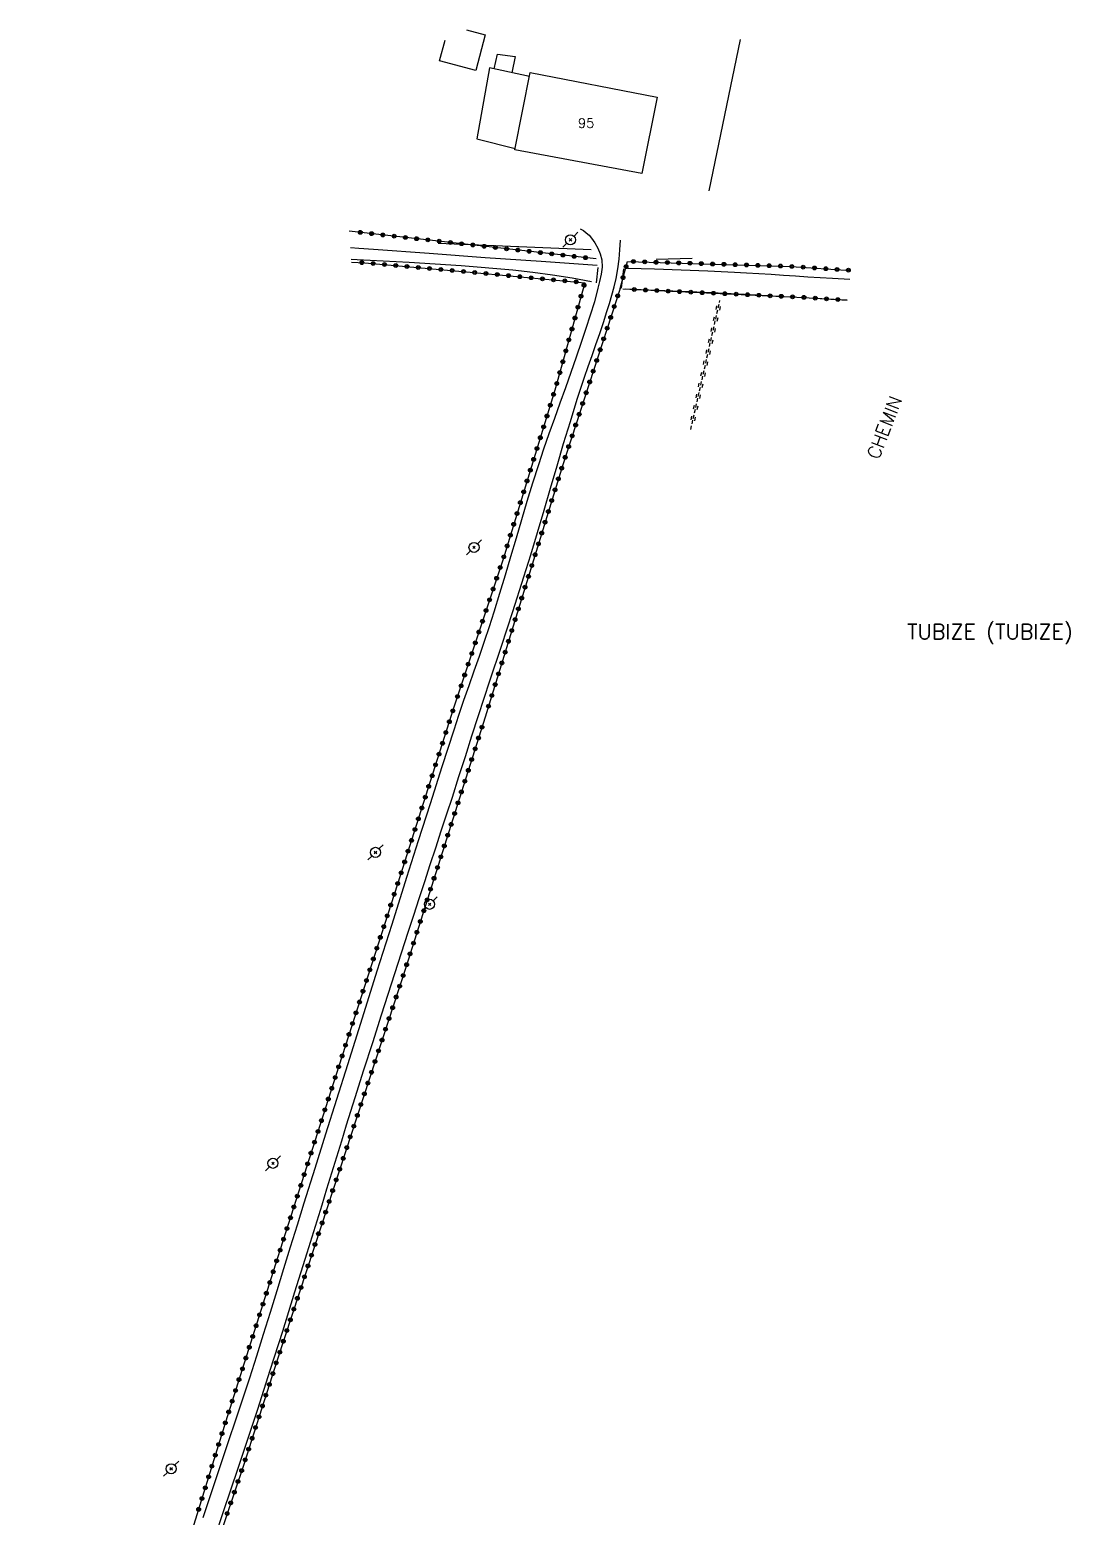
# Model space of a CAD drawing. Header units: millimetres. Extents: x 137000 to 138002, y 152999 to 154002.
# Drawn here: x 137829.2 to 137967, y 153369.9 to 153566.8 of the extents above; entities that cross this region are included whole.
import ezdxf
from ezdxf.enums import TextEntityAlignment as Align

# ---------------------------------------------------------------- set-up
doc = ezdxf.new("R2010")
doc.units = ezdxf.units.MM
doc.linetypes.add('DASHED', pattern=[0.75, 0.5, -0.25])
doc.layers.get('0').update_dxf_attribs({"linetype": 'CONTINUOUS'})
for name, color, linetype in [('W0071', 7, 'CONTINUOUS'), ('W0101', 7, 'CONTINUOUS'), ('W0104', 1, 'CONTINUOUS'), ('W0120', 7, 'CONTINUOUS'), ('W0220', 5, 'DASHED'), ('W0300', 7, 'CONTINUOUS'), ('W0323', 7, 'CONTINUOUS'), ('W0473', 7, 'CONTINUOUS'), ('W0510', 5, 'CONTINUOUS'), ('W0980', 7, 'CONTINUOUS'), ('W0989', 7, 'CONTINUOUS'), ('W0991', 7, 'CONTINUOUS')]:
    doc.layers.add(name, color=color, linetype=linetype)
doc.styles.get("Standard").update_dxf_attribs({"font": 'romans.shx', "width": 0.85})

# ---------------------------------------------------------------- blocks, each defined once
blk = doc.blocks.new('T473')
for p, q in [((-0.166667, 0.166667), (0.166667, -0.166667)), ((-0.166667, -0.166667), (0.166667, 0.166667)), ((0.500001, 0.500001), (1.000002, 1.000002)), ((-1.000002, -1.000002), (-0.500001, -0.500001))]:
    blk.add_line(p, q)
blk.add_ellipse((0, 0), major_axis=(0.471405, 0.471405), ratio=1, start_param=5.4977871438, end_param=11.780972451)
blk = doc.blocks.new('t323o')
at = {"color": 0, "linetype": 'Continuous'}
for radius in [0.25, 0.15]:
    blk.add_circle((0, 0), radius, dxfattribs=at)
blk = doc.blocks.new('t220o')
at = {"color": 0, "linetype": 'Continuous'}
for p, q in [((-0.25, 0.25), (0.25, 0.25)), ((-0.25, -0.25), (0.25, -0.25))]:
    blk.add_line(p, q, dxfattribs=at)

msp = doc.modelspace()

# ---------------------------------------------------------------- linework, layer by layer
at = {"layer": 'W0071'}
for points in [[(137902.12, 153540.42), (137902.55, 153540.17), (137902.94, 153539.88), (137903.3, 153539.55), (137903.62, 153539.18), (137904.08, 153538.53), (137904.48, 153537.84), (137904.79, 153537.1), (137904.99, 153536.31), (137905.03, 153535.34), (137904.91, 153534.38), (137904.69, 153533.44), (137904.48, 153532.52), (137904.02, 153530.73), (137903.47, 153528.96), (137902.88, 153527.21), (137902.29, 153525.46), (137901.6, 153523.42), (137900.89, 153521.38), (137900.17, 153519.34), (137899.44, 153517.31), (137898.71, 153515.28), (137897.99, 153513.24), (137897.28, 153511.2), (137896.6, 153509.15), (137895.83, 153506.72), (137895.08, 153504.29), (137894.35, 153501.85), (137893.64, 153499.4), (137892.92, 153496.96), (137892.2, 153494.51), (137891.46, 153492.08), (137890.7, 153489.64), (137890.07, 153487.68), (137889.41, 153485.72), (137888.74, 153483.76), (137888.06, 153481.81), (137887.38, 153479.86), (137886.7, 153477.91), (137886.03, 153475.95), (137885.38, 153473.99)], [(137888.65, 153475.92), (137890.18, 153480.51), (137891.7, 153485.1), (137893.21, 153489.69), (137894.68, 153494.3), (137895.59, 153497.23), (137896.48, 153500.17), (137897.35, 153503.11), (137898.21, 153506.06), (137899.07, 153509.01), (137899.94, 153511.95), (137900.83, 153514.89), (137901.75, 153517.82), (137902.22, 153519.28), (137902.71, 153520.73), (137903.21, 153522.18), (137903.72, 153523.63), (137904.22, 153525.07), (137904.72, 153526.52), (137905.2, 153527.98), (137905.66, 153529.44), (137906, 153530.53), (137906.33, 153531.62), (137906.64, 153532.73), (137906.89, 153533.84), (137907.11, 153535.09), (137907.28, 153536.36), (137907.4, 153537.62), (137907.48, 153538.89)], [(137853.84, 153367.24), (137854.87, 153370.36), (137855.91, 153373.47), (137856.8, 153376.11), (137857.68, 153378.75), (137858.56, 153381.4), (137859.43, 153384.04), (137861.09, 153389.21), (137862.73, 153394.39), (137864.36, 153399.57), (137865.98, 153404.76), (137866.64, 153406.87), (137867.29, 153408.99), (137867.94, 153411.1), (137868.59, 153413.22), (137869.24, 153415.34), (137869.89, 153417.46), (137870.55, 153419.57), (137871.2, 153421.69), (137872.35, 153425.34), (137873.5, 153428.98), (137874.66, 153432.63), (137875.82, 153436.27), (137876.7, 153439.01), (137877.58, 153441.76), (137878.47, 153444.5), (137879.35, 153447.24), (137880.08, 153449.48), (137880.81, 153451.71), (137881.54, 153453.95), (137882.28, 153456.19), (137883.01, 153458.42), (137883.74, 153460.66), (137884.47, 153462.89), (137885.2, 153465.13), (137886.07, 153467.83), (137886.93, 153470.52), (137887.79, 153473.22), (137888.65, 153475.92)], [(137885.38, 153473.99), (137883.81, 153469.11), (137882.25, 153464.23), (137880.69, 153459.34), (137879.14, 153454.46), (137877.17, 153448.26), (137875.21, 153442.06), (137873.25, 153435.85), (137871.3, 153429.65), (137869.85, 153425.06), (137868.41, 153420.48), (137866.97, 153415.9), (137865.53, 153411.31), (137864.63, 153408.42), (137863.74, 153405.52), (137862.85, 153402.62), (137861.96, 153399.72), (137861.06, 153396.83), (137860.16, 153393.93), (137859.25, 153391.04), (137858.33, 153388.16), (137856.81, 153383.52), (137855.26, 153378.9), (137853.7, 153374.28), (137852.14, 153369.66)]]:
    msp.add_lwpolyline(points, dxfattribs=at)
at = {"layer": 'W0101'}
msp.add_lwpolyline([(137910.29, 153547.71), (137893.48, 153550.85), (137895.51, 153561.11), (137912.34, 153557.84)], close=True, dxfattribs=at)
at = {"layer": 'W0104'}
for points in [[(137887.09, 153566.77), (137889.56, 153566.11), (137888.3, 153561.38), (137883.52, 153562.66), (137884.24, 153565.39)], [(137890.74, 153561.59), (137891.2, 153563.53), (137893.51, 153563.22), (137893.09, 153561.08)], [(137895.4, 153560.58), (137890.11, 153561.72), (137888.45, 153552.3), (137893.52, 153551.06)]]:
    msp.add_lwpolyline(points, dxfattribs=at)
at = {"layer": 'W0120'}
for points in [[(137904.47, 153535.28), (137904.26, 153533.24)], [(137907.6, 153532.55), (137907.93, 153535.12)]]:
    msp.add_lwpolyline(points, dxfattribs=at)
at = {"layer": 'W0220'}
msp.add_lwpolyline([(137916.78, 153513.82), (137920.64, 153530.92)], dxfattribs=at)
at = {"layer": 'W0300'}
for points in [[(137919.2, 153545.44), (137923.35, 153565.46)], [(137883.32, 153538.5), (137903.59, 153537.64)], [(137912.18, 153536.38), (137916.97, 153536.51)]]:
    msp.add_lwpolyline(points, dxfattribs=at)
at = {"layer": 'W0323'}
for points in [[(137904.23, 153536.42), (137871.52, 153540.1)], [(137871.85, 153535.99), (137873.61, 153535.9), (137887.58, 153534.68), (137902.74, 153533.26), (137898.78, 153519.01), (137891.91, 153496.64), (137885.42, 153477.02)], [(137907.42, 153532.49), (137908.4, 153536.09), (137930.06, 153535.43), (137937.99, 153534.9)], [(137907.42, 153532.49), (137899.82, 153509.13), (137889.55, 153475.72)], [(137907.8, 153532.43), (137931.75, 153531.32), (137937.5, 153530.95)], [(137885.42, 153477.02), (137877.93, 153453.57), (137870.16, 153429.46), (137862.06, 153404.07), (137855.15, 153382.31), (137849.65, 153364.47), (137845.98, 153354.95), (137843.14, 153348.79), (137837.26, 153337.37), (137831.91, 153327.31), (137829.23, 153320.11)], [(137889.55, 153475.72), (137879.03, 153442.55), (137867.81, 153408.27), (137862, 153390.55), (137857.58, 153376.73), (137853.86, 153365.73), (137850.06, 153355.28), (137845.89, 153346.33), (137836.87, 153328.51), (137833.25, 153319.4)]]:
    msp.add_lwpolyline(points, dxfattribs=at)
at = {"layer": 'W0510'}
for points in [[(137904.37, 153535.56), (137896.96, 153536.06), (137889.55, 153536.57), (137882.14, 153537.11), (137874.74, 153537.66), (137872.8, 153537.81), (137871.7, 153537.89)], [(137871.82, 153536.36), (137872.59, 153536.32), (137879.47, 153535.98), (137886.35, 153535.56), (137893.22, 153534.95), (137895.84, 153534.66), (137898.45, 153534.3), (137901.05, 153533.9), (137903.65, 153533.44)], [(137937.84, 153533.68), (137935.55, 153533.8), (137933.92, 153533.89), (137932.3, 153534), (137930.67, 153534.11), (137929.05, 153534.22), (137927.43, 153534.33), (137925.8, 153534.43), (137924.18, 153534.53), (137922.55, 153534.61), (137919.03, 153534.78), (137915.5, 153534.92), (137911.97, 153535.04), (137908.43, 153535.13)], [(137908.1, 153532.46), (137913.36, 153532.24), (137918.62, 153532), (137923.89, 153531.74), (137929.15, 153531.45), (137937.45, 153530.98), (137937.5, 153530.98)]]:
    msp.add_lwpolyline(points, dxfattribs=at)

# ---------------------------------------------------------------- block references
at = {"layer": 'W0220', "rotation": 77.27944860355963}
for p in [(137920.09, 153528.45), (137920.42, 153529.91), (137919.76, 153526.99), (137919.43, 153525.52), (137918.76, 153522.6), (137919.1, 153524.06), (137918.43, 153521.13), (137918.1, 153519.67), (137917.44, 153516.75), (137917.77, 153518.21), (137917.11, 153515.28)]:
    msp.add_blockref('t220o', p, dxfattribs=at)
at = {"layer": 'W0323'}
for p, rotation in [((137873.01, 153539.93), 173.5948621376911), ((137874.51, 153539.76), 173.5948621376911), ((137876, 153539.59), 173.5948621376911), ((137877.49, 153539.43), 173.5948621376911), ((137878.98, 153539.26), 173.5948621376911), ((137880.47, 153539.09), 173.5948621376911), ((137881.96, 153538.93), 173.5948621376911), ((137883.45, 153538.76), 173.5948621376911), ((137884.94, 153538.59), 173.5948621376911), ((137886.43, 153538.42), 173.5948621376911), ((137887.92, 153538.26), 173.5948621376911), ((137889.41, 153538.09), 173.5948621376911), ((137890.9, 153537.92), 173.5948621376911), ((137892.39, 153537.75), 173.5948621376911), ((137893.88, 153537.59), 173.5948621376911), ((137895.37, 153537.42), 173.5948621376911), ((137896.86, 153537.25), 173.5948621376911), ((137898.36, 153537.08), 173.5948621376911), ((137899.85, 153536.92), 173.5948621376911), ((137901.34, 153536.75), 173.5948621376911), ((137902.83, 153536.58), 173.5948621376911), ((137873.22, 153535.92), 357.061540877767), ((137874.71, 153535.8), 355.0127373566554), ((137876.21, 153535.67), 355.0127373566554), ((137877.7, 153535.54), 355.0127373566554), ((137879.19, 153535.41), 355.0127373566554), ((137880.69, 153535.28), 355.0127373566554), ((137882.18, 153535.15), 355.0127373566554), ((137883.68, 153535.02), 355.0127373566554), ((137885.17, 153534.89), 355.0127373566554), ((137886.67, 153534.76), 355.0127373566554), ((137888.16, 153534.62), 354.6577526550663), ((137889.65, 153534.48), 354.6577526550663), ((137891.15, 153534.34), 354.6577526550663), ((137908.21, 153535.39), 74.61003621869415), ((137909.18, 153536.06), 358.2569259111904), ((137910.68, 153536.02), 358.2569259111904), ((137912.18, 153535.97), 358.2569259111904), ((137913.68, 153535.93), 358.2569259111904), ((137915.18, 153535.88), 358.2569259111904), ((137916.67, 153535.84), 358.2569259111904), ((137918.17, 153535.79), 358.2569259111904), ((137919.67, 153535.74), 358.2569259111904), ((137921.17, 153535.7), 358.2569259111904), ((137922.67, 153535.65), 358.2569259111904), ((137924.17, 153535.61), 358.2569259111904), ((137925.67, 153535.56), 358.2569259111904), ((137927.17, 153535.52), 358.2569259111904), ((137928.67, 153535.47), 358.2569259111904), ((137930.17, 153535.42), 356.1779396394709), ((137931.66, 153535.32), 356.1779396394709), ((137933.16, 153535.22), 356.1779396394709), ((137934.66, 153535.12), 356.1779396394709), ((137936.15, 153535.02), 356.1779396394709), ((137937.65, 153534.92), 356.1779396394709), ((137892.64, 153534.2), 354.6577526550663), ((137894.13, 153534.06), 354.6577526550663), ((137895.63, 153533.92), 354.6577526550663), ((137897.12, 153533.78), 354.6577526550663), ((137898.61, 153533.64), 354.6577526550663), ((137900.11, 153533.51), 354.6577526550663), ((137901.6, 153533.37), 354.6577526550663), ((137902.64, 153532.92), 254.4578528181079), ((137907.81, 153533.94), 74.61003621869415), ((137902.24, 153531.47), 254.4578528181079), ((137907.1, 153531.52), 251.9758749598601), ((137909.3, 153532.36), 357.3299494611675), ((137910.79, 153532.29), 357.3299494611675), ((137912.29, 153532.22), 357.3299494611675), ((137913.79, 153532.15), 357.3299494611675), ((137915.29, 153532.08), 357.3299494611675), ((137916.79, 153532.01), 357.3299494611675), ((137918.29, 153531.94), 357.3299494611675), ((137919.78, 153531.87), 357.3299494611675), ((137921.28, 153531.81), 357.3299494611675), ((137922.78, 153531.74), 357.3299494611675), ((137924.28, 153531.67), 357.3299494611675), ((137925.78, 153531.6), 357.3299494611675), ((137927.28, 153531.53), 357.3299494611675), ((137928.77, 153531.46), 357.3299494611675), ((137930.27, 153531.39), 357.3299494611675), ((137931.77, 153531.32), 356.3317284316854), ((137933.27, 153531.22), 356.3317284316854), ((137934.76, 153531.12), 356.3317284316854), ((137936.26, 153531.03), 356.3317284316854), ((137901.44, 153528.58), 254.4578528181079), ((137901.84, 153530.02), 254.4578528181079), ((137906.17, 153528.67), 251.9758749598601), ((137906.64, 153530.1), 251.9758749598601), ((137901.04, 153527.13), 254.4578528181079), ((137905.71, 153527.25), 251.9758749598601), ((137900.63, 153525.69), 254.4578528181079), ((137905.24, 153525.82), 251.9758749598601), ((137899.83, 153522.8), 254.4578528181079), ((137900.23, 153524.24), 254.4578528181079), ((137904.32, 153522.97), 251.9758749598601), ((137904.78, 153524.39), 251.9758749598601), ((137899.43, 153521.35), 254.4578528181079), ((137903.85, 153521.54), 251.9758749598601), ((137899.03, 153519.91), 254.4578528181079), ((137902.92, 153518.69), 251.9758749598601), ((137903.39, 153520.11), 251.9758749598601), ((137898.17, 153517.03), 252.927522326702), ((137898.61, 153518.47), 252.927522326702), ((137902.46, 153517.26), 251.9758749598601), ((137897.73, 153515.6), 252.927522326702), ((137902, 153515.83), 251.9758749598601), ((137896.85, 153512.73), 252.927522326702), ((137897.29, 153514.17), 252.927522326702), ((137901.07, 153512.98), 251.9758749598601), ((137901.53, 153514.41), 251.9758749598601), ((137896.41, 153511.3), 252.927522326702), ((137900.6, 153511.55), 251.9758749598601), ((137895.97, 153509.86), 252.927522326702), ((137899.68, 153508.7), 252.9170353432203), ((137900.14, 153510.13), 251.9758749598601), ((137895.09, 153507), 252.927522326702), ((137895.53, 153508.43), 252.927522326702), ((137899.24, 153507.27), 252.9170353432203), ((137894.65, 153505.56), 252.927522326702), ((137898.8, 153505.83), 252.9170353432203), ((137894.21, 153504.13), 252.927522326702), ((137897.92, 153502.96), 252.9170353432203), ((137898.36, 153504.4), 252.9170353432203), ((137893.33, 153501.26), 252.927522326702), ((137893.77, 153502.69), 252.927522326702), ((137897.48, 153501.53), 252.9170353432203), ((137892.89, 153499.83), 252.927522326702), ((137897.04, 153500.1), 252.9170353432203), ((137892.01, 153496.96), 252.927522326702), ((137892.45, 153498.39), 252.927522326702), ((137896.16, 153497.23), 252.9170353432203), ((137896.6, 153498.66), 252.9170353432203), ((137891.54, 153495.53), 251.7026778976501), ((137895.72, 153495.8), 252.9170353432203), ((137891.07, 153494.11), 251.7026778976501), ((137895.28, 153494.36), 252.9170353432203), ((137890.13, 153491.26), 251.7026778976501), ((137890.6, 153492.68), 251.7026778976501), ((137894.39, 153491.49), 252.9170353432203), ((137894.83, 153492.93), 252.9170353432203), ((137889.66, 153489.84), 251.7026778976501), ((137893.95, 153490.06), 252.9170353432203), ((137889.19, 153488.41), 251.7026778976501), ((137893.07, 153487.19), 252.9170353432203), ((137893.51, 153488.63), 252.9170353432203), ((137888.24, 153485.56), 251.7026778976501), ((137888.72, 153486.99), 251.7026778976501), ((137892.63, 153485.76), 252.9170353432203), ((137887.77, 153484.14), 251.7026778976501), ((137892.19, 153484.32), 252.9170353432203), ((137886.83, 153481.29), 251.7026778976501), ((137887.3, 153482.72), 251.7026778976501), ((137891.31, 153481.46), 252.9170353432203), ((137891.75, 153482.89), 252.9170353432203), ((137886.36, 153479.87), 251.7026778976501), ((137890.87, 153480.02), 252.9170353432203), ((137885.89, 153478.44), 251.7026778976501), ((137890.43, 153478.59), 252.9170353432203), ((137885.27, 153476.54), 252.2907971779023), ((137889.99, 153477.16), 252.9170353432203), ((137884.35, 153473.68), 252.2907971779023), ((137884.81, 153475.11), 252.2907971779023), ((137889.12, 153474.38), 252.4148490020433), ((137883.9, 153472.25), 252.2907971779023), ((137888.22, 153471.52), 252.4148490020433), ((137888.67, 153472.95), 252.4148490020433), ((137882.98, 153469.39), 252.2907971779023), ((137883.44, 153470.82), 252.2907971779023), ((137887.76, 153470.09), 252.4148490020433), ((137882.53, 153467.96), 252.2907971779023), ((137887.31, 153468.66), 252.4148490020433), ((137882.07, 153466.54), 252.2907971779023), ((137886.4, 153465.8), 252.4148490020433), ((137886.86, 153467.23), 252.4148490020433), ((137881.16, 153463.68), 252.2907971779023), ((137881.62, 153465.11), 252.2907971779023), ((137885.95, 153464.37), 252.4148490020433), ((137880.7, 153462.25), 252.2907971779023), ((137885.04, 153461.51), 252.4148490020433), ((137885.5, 153462.94), 252.4148490020433), ((137880.25, 153460.82), 252.2907971779023), ((137884.59, 153460.08), 252.4148490020433), ((137879.33, 153457.96), 252.2907971779023), ((137879.79, 153459.39), 252.2907971779023), ((137884.14, 153458.65), 252.4148490020433), ((137878.88, 153456.53), 252.2907971779023), ((137883.23, 153455.79), 252.4148490020433), ((137883.68, 153457.22), 252.4148490020433), ((137877.96, 153453.67), 252.2907971779023), ((137878.42, 153455.1), 252.2907971779023), ((137882.78, 153454.36), 252.4148490020433), ((137877.5, 153452.25), 252.1322042953874), ((137882.32, 153452.93), 252.4148490020433), ((137877.04, 153450.82), 252.1322042953874), ((137881.42, 153450.07), 252.4148490020433), ((137881.87, 153451.5), 252.4148490020433), ((137876.12, 153447.96), 252.1322042953874), ((137876.58, 153449.39), 252.1322042953874), ((137880.96, 153448.64), 252.4148490020433), ((137875.66, 153446.54), 252.1322042953874), ((137880.06, 153445.78), 252.4148490020433), ((137880.51, 153447.21), 252.4148490020433), ((137875.2, 153445.11), 252.1322042953874), ((137879.6, 153444.35), 252.4148490020433), ((137874.28, 153442.25), 252.1322042953874), ((137874.74, 153443.68), 252.1322042953874), ((137879.15, 153442.92), 252.4148490020433), ((137873.82, 153440.83), 252.1322042953874), ((137878.22, 153440.07), 251.862438398063), ((137878.69, 153441.49), 251.862438398063), ((137872.9, 153437.97), 252.1322042953874), ((137873.36, 153439.4), 252.1322042953874), ((137877.75, 153438.64), 251.862438398063), ((137872.44, 153436.54), 252.1322042953874), ((137877.29, 153437.22), 251.862438398063), ((137871.98, 153435.12), 252.1322042953874), ((137876.35, 153434.37), 251.862438398063), ((137876.82, 153435.79), 251.862438398063), ((137871.06, 153432.26), 252.1322042953874), ((137871.52, 153433.69), 252.1322042953874), ((137875.89, 153432.94), 251.862438398063), ((137870.6, 153430.83), 252.1322042953874), ((137874.95, 153430.09), 251.862438398063), ((137875.42, 153431.52), 251.862438398063), ((137869.69, 153427.98), 252.3028410381967), ((137870.14, 153429.4), 252.3028410381967), ((137874.49, 153428.67), 251.862438398063), ((137869.23, 153426.55), 252.3028410381967), ((137874.02, 153427.24), 251.862438398063), ((137868.77, 153425.12), 252.3028410381967), ((137873.08, 153424.39), 251.862438398063), ((137873.55, 153425.81), 251.862438398063), ((137867.86, 153422.26), 252.3028410381967), ((137868.32, 153423.69), 252.3028410381967), ((137872.62, 153422.96), 251.862438398063), ((137867.41, 153420.83), 252.3028410381967), ((137871.68, 153420.11), 251.862438398063), ((137872.15, 153421.54), 251.862438398063), ((137866.95, 153419.4), 252.3028410381967), ((137871.22, 153418.69), 251.862438398063), ((137866.04, 153416.54), 252.3028410381967), ((137866.49, 153417.97), 252.3028410381967), ((137870.75, 153417.26), 251.862438398063), ((137865.58, 153415.11), 252.3028410381967), ((137869.82, 153414.41), 251.862438398063), ((137870.28, 153415.84), 251.862438398063), ((137864.67, 153412.26), 252.3028410381967), ((137865.13, 153413.69), 252.3028410381967), ((137869.35, 153412.99), 251.862438398063), ((137864.21, 153410.83), 252.3028410381967), ((137868.88, 153411.56), 251.862438398063), ((137863.76, 153409.4), 252.3028410381967), ((137867.95, 153408.71), 251.862438398063), ((137868.42, 153410.13), 251.862438398063), ((137862.85, 153406.54), 252.3028410381967), ((137863.3, 153407.97), 252.3028410381967), ((137867.48, 153407.28), 251.867100951692), ((137862.39, 153405.11), 252.3028410381967), ((137866.55, 153404.43), 251.867100951692), ((137867.01, 153405.86), 251.867100951692), ((137861.93, 153403.68), 252.3982413123467), ((137866.08, 153403.01), 251.867100951692), ((137861.03, 153400.82), 252.3982413123467), ((137861.48, 153402.25), 252.3982413123467), ((137865.61, 153401.58), 251.867100951692), ((137860.57, 153399.39), 252.3982413123467), ((137864.68, 153398.73), 251.867100951692), ((137865.15, 153400.16), 251.867100951692), ((137859.67, 153396.53), 252.3982413123467), ((137860.12, 153397.96), 252.3982413123467), ((137864.21, 153397.3), 251.867100951692), ((137859.21, 153395.1), 252.3982413123467), ((137863.75, 153395.88), 251.867100951692), ((137858.76, 153393.67), 252.3982413123467), ((137862.81, 153393.03), 251.867100951692), ((137863.28, 153394.45), 251.867100951692), ((137857.85, 153390.81), 252.3982413123467), ((137858.31, 153392.24), 252.3982413123467), ((137862.35, 153391.6), 251.867100951692), ((137857.4, 153389.38), 252.3982413123467), ((137861.42, 153388.75), 252.2359137301961), ((137861.88, 153390.18), 252.2359137301961), ((137856.94, 153387.95), 252.3982413123467), ((137860.97, 153387.32), 252.2359137301961), ((137856.04, 153385.1), 252.3982413123467), ((137856.49, 153386.52), 252.3982413123467), ((137860.51, 153385.89), 252.2359137301961), ((137855.58, 153383.67), 252.3982413123467), ((137859.59, 153383.03), 252.2359137301961), ((137860.05, 153384.46), 252.2359137301961), ((137854.69, 153380.8), 252.8647764901762), ((137855.13, 153382.24), 252.8647764901762), ((137859.14, 153381.61), 252.2359137301961), ((137854.25, 153379.37), 252.8647764901762), ((137858.22, 153378.75), 252.2359137301961), ((137858.68, 153380.18), 252.2359137301961), ((137853.81, 153377.94), 252.8647764901762), ((137857.76, 153377.32), 252.2359137301961), ((137852.92, 153375.07), 252.8647764901762), ((137853.36, 153376.5), 252.8647764901762), ((137857.29, 153375.9), 251.356068641047), ((137852.48, 153373.63), 252.8647764901762), ((137856.33, 153373.05), 251.356068641047), ((137856.81, 153374.47), 251.356068641047), ((137852.04, 153372.2), 252.8647764901762), ((137855.85, 153371.63), 251.356068641047), ((137851.6, 153370.77), 252.8647764901762), ((137855.37, 153370.21), 251.356068641047)]:
    msp.add_blockref('t323o', p, dxfattribs=dict(at, rotation=rotation))
at = {"layer": 'W0473'}
for p in [(137900.84, 153538.95), (137888.07, 153498.2), (137875.03, 153457.8), (137882.19, 153450.92), (137861.44, 153416.61), (137847.96, 153376.15)]:
    msp.add_blockref('T473', p, dxfattribs=at)

# ---------------------------------------------------------------- texts
at = {"layer": 'W0980'}
msp.add_text('TUBIZE (TUBIZE)', height=2, dxfattribs=at).set_placement((137956.41, 153486.9), align=Align.MIDDLE)
at = {"layer": 'W0989'}
msp.add_text('CHEMIN', height=1.75, rotation=69.0314, dxfattribs=at).set_placement((137941.68, 153509.74))
at = {"layer": 'W0991'}
msp.add_text('95', height=1.25, dxfattribs=at).set_placement((137902.92, 153554.41), align=Align.MIDDLE_CENTER)

doc.saveas('drawing.dxf')
